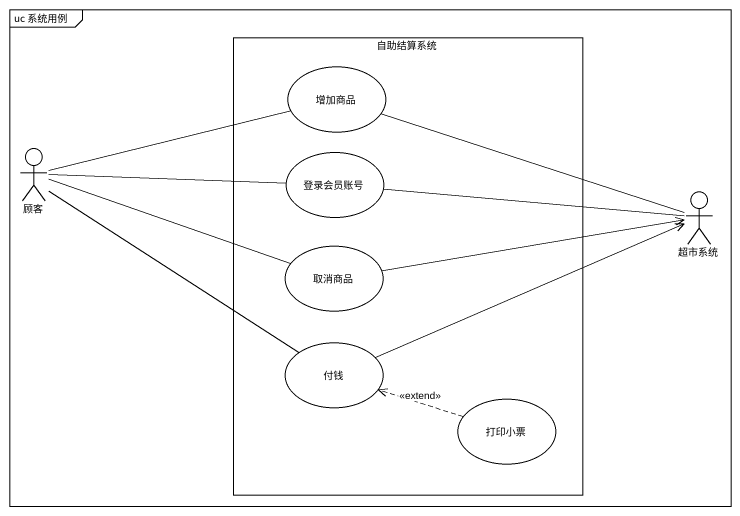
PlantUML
@startuml
mainframe uc 系统用例
rectangle 自助结算系统 {
  usecase 增加商品
  usecase 登录会员账号
  usecase 取消商品
  usecase 付钱
  usecase 打印小票
}
actor 顾客
actor 超市系统
增加商品 -right- 超市系统
顾客 -right- 增加商品
顾客 -right- 登录会员账号
顾客 -right- 取消商品
顾客 -- 付钱
登录会员账号 -right- 超市系统
取消商品 -right-> 超市系统
付钱 -right-> 超市系统
打印小票 .left.> 付钱 : <<extend>>
@enduml
